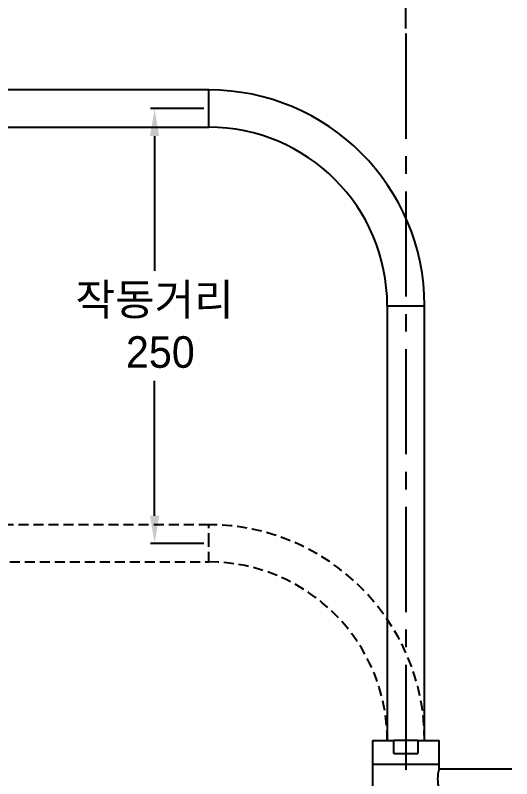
# Model space of a CAD drawing. Header units: millimetres. Extents: x 14183 to 14777, y -4239 to -3399.
# Drawn here: x 14611.9 to 14674.8, y -3730.6 to -3633.8 of the extents above; entities that cross this region are included whole.
import ezdxf

# ---------------------------------------------------------------- set-up
doc = ezdxf.new("R2010")
doc.units = ezdxf.units.MM
doc.header["$LTSCALE"] = 0.1
doc.linetypes.add('CENTER2', pattern=[28.575, 19.05, -3.175, 3.175, -3.175])
doc.linetypes.add('HIDDENX2', pattern=[19.05, 12.7, -6.35])
doc.layers.get('0').update_dxf_attribs({"lineweight": 15})
doc.layers.add('DIM', color=3, linetype='Continuous', lineweight=9)
doc.layers.add('HIDDEN', color=8, linetype='HIDDENX2')
doc.styles.add('ARIAL', font='arial.ttf')
doc.dimstyles.new('사본 ISO-25', dxfattribs={"dimtxt": 4, "dimasz": 3.5, "dimexe": 0.5, "dimexo": 0.625, "dimgap": 1.5, "dimtad": 1, "dimtih": 1, "dimtoh": 1, "dimdec": 1, "dimlfac": 4, "dimdsep": 46, "dimtxsty": 'ARIAL', "dimcen": 0, "dimclrd": 3, "dimclre": 3, "dimclrt": 3, "dimadec": 1, "dimazin": 0, "dimtfac": 1, "dimtdec": 1, "dimtmove": 0, "dimatfit": 3, "dimfxl": 1.25, "dimtfill": 1, "dimarcsym": 0})

# ---------------------------------------------------------------- blocks, each defined once
blk = doc.blocks.new('*D46')
at = {"layer": 'Defpoints', "color": 0, "transparency": 16777216}
for p in [(14661.414, -3614.801), (14573.914, -3636.147), (14661.414, -3636.147)]:
    blk.add_point(p, dxfattribs=at)
at = {"layer": 'DIM', "color": 3, "lineweight": -2, "transparency": 16777216}
for p, q in [((14573.914, -3635.522), (14573.914, -3614.301)), ((14577.414, -3614.801), (14611.753, -3614.801)), ((14657.914, -3614.801), (14623.575, -3614.801)), ((14661.414, -3635.522), (14661.414, -3614.301))]:
    blk.add_line(p, q, dxfattribs=at)
at = {"layer": 'DIM', "color": 3, "transparency": 16777216}
for points in [[(14577.414, -3614.217), (14577.414, -3615.384), (14573.914, -3614.801)], [(14657.914, -3614.217), (14657.914, -3615.384), (14661.414, -3614.801)]]:
    blk.add_solid(points, dxfattribs=at)
at = {"layer": 'DIM', "color": 3, "transparency": 16777216, "insert": (14617.664, -3614.801), "char_height": 4, "attachment_point": 5, "style": 'ARIAL', "bg_fill": 3, "box_fill_scale": 1.1, "bg_fill_color": 256, "bg_fill_true_color": 13158600, "bg_fill_transparency": 0}
blk.add_mtext('350', dxfattribs=at)
blk = doc.blocks.new('*D49')
at = {"layer": 'Defpoints', "color": 0, "transparency": 16777216}
for p in [(14636.414, -3645.649), (14629.548, -3700.774), (14636.414, -3700.774)]:
    blk.add_point(p, dxfattribs=at)
at = {"layer": 'DIM', "color": 3, "lineweight": -2, "transparency": 16777216}
for p, q in [((14635.789, -3645.649), (14629.048, -3645.649)), ((14629.548, -3649.149), (14629.548, -3666.237)), ((14629.548, -3697.274), (14629.548, -3680.186)), ((14635.789, -3700.774), (14629.048, -3700.774))]:
    blk.add_line(p, q, dxfattribs=at)
at = {"layer": 'DIM', "color": 3, "transparency": 16777216}
for points in [[(14628.964, -3649.149), (14630.131, -3649.149), (14629.548, -3645.649)], [(14628.964, -3697.274), (14630.131, -3697.274), (14629.548, -3700.774)]]:
    blk.add_solid(points, dxfattribs=at)
at = {"layer": 'DIM', "color": 3, "transparency": 16777216, "insert": (14629.548, -3673.212), "char_height": 4, "attachment_point": 5, "style": 'ARIAL', "bg_fill": 3, "box_fill_scale": 1.1, "bg_fill_color": 256, "bg_fill_true_color": 13158600, "bg_fill_transparency": 0}
blk.add_mtext('{\\fGulim|b0|i0|c129|p50;작동거리\\P 250}', dxfattribs=at)

msp = doc.modelspace()

# ---------------------------------------------------------------- linework, layer by layer
at = {"linetype": 'Continuous', "lineweight": 25}
for p, q in [((14636.414, -3643.287), (14586.414, -3643.287)), ((14636.414, -3645.649), (14636.414, -3643.287)), ((14636.414, -3648.012), (14636.414, -3645.649)), ((14586.414, -3648.012), (14636.414, -3648.012)), ((14659.052, -3670.649), (14659.052, -3725.765)), ((14659.052, -3670.649), (14661.414, -3670.649)), ((14661.414, -3670.649), (14663.777, -3670.649)), ((14663.777, -3725.774), (14663.777, -3670.649)), ((14657.189, -3725.774), (14657.189, -3728.774)), ((14657.189, -3725.774), (14659.882, -3725.774)), ((14659.882, -3727.399), (14659.882, -3725.774)), ((14662.946, -3725.774), (14659.882, -3725.774)), ((14662.946, -3725.774), (14662.946, -3727.399)), ((14662.946, -3725.774), (14665.639, -3725.774)), ((14665.639, -3728.774), (14665.639, -3725.774)), ((14659.882, -3727.399), (14662.946, -3727.399)), ((14657.189, -3728.774), (14657.189, -3732.524)), ((14657.189, -3728.774), (14665.639, -3728.774)), ((14674.839, -3729.412), (14665.617, -3729.412)), ((14665.639, -3729.337), (14665.639, -3728.774))]:
    msp.add_line(p, q, dxfattribs=at)
for centre, radius, start, end in [((14636.414, -3670.649), 27.362, 0, 90), ((14636.414, -3670.649), 22.637, 0, 90), ((14669.753, -3730.649), 4.318, 162.30877, 197.4498)]:
    msp.add_arc(centre, radius, start, end, dxfattribs=at)
at = {"layer": 'HIDDEN', "color": 1, "linetype": 'CENTER2', "ltscale": 7}
msp.add_line((14661.414, -3636.147), (14661.414, -3912.231), dxfattribs=at)
at = {"layer": 'HIDDEN'}
for p, q in [((14636.414, -3698.412), (14586.414, -3698.412)), ((14636.414, -3700.774), (14636.414, -3698.412)), ((14636.414, -3703.137), (14636.414, -3700.774)), ((14586.414, -3703.137), (14636.414, -3703.137))]:
    msp.add_line(p, q, dxfattribs=at)
for radius in [27.362, 22.637]:
    msp.add_arc((14636.414, -3725.774), radius, 0, 90, dxfattribs=at)

# ---------------------------------------------------------------- next in the draw order: dimensions: what is measured, and where the dimension line sits
at = {"layer": 'DIM'}
dim = msp.add_linear_dim(base=(14661.414, -3614.801), p1=(14573.914, -3636.147), p2=(14661.414, -3636.147), dimstyle='사본 ISO-25', override={"dimtad": 0}, dxfattribs=at)
dim.commit()
dim.dimension.update_dxf_attribs({"geometry": '*D46', "text_midpoint": (14617.664, -3614.801), "dimtype": 160})
dim = msp.add_linear_dim(base=(14629.548, -3700.774), p1=(14636.414, -3645.649), p2=(14636.414, -3700.774), angle=90, text='{\\fGulim|b0|i0|c129|p50;작동거리\\P 250}', dimstyle='사본 ISO-25', override={"dimtad": 0}, dxfattribs=at)
dim.commit()
dim.dimension.update_dxf_attribs({"geometry": '*D49', "text_midpoint": (14629.548, -3673.212)})

doc.saveas('drawing.dxf')
